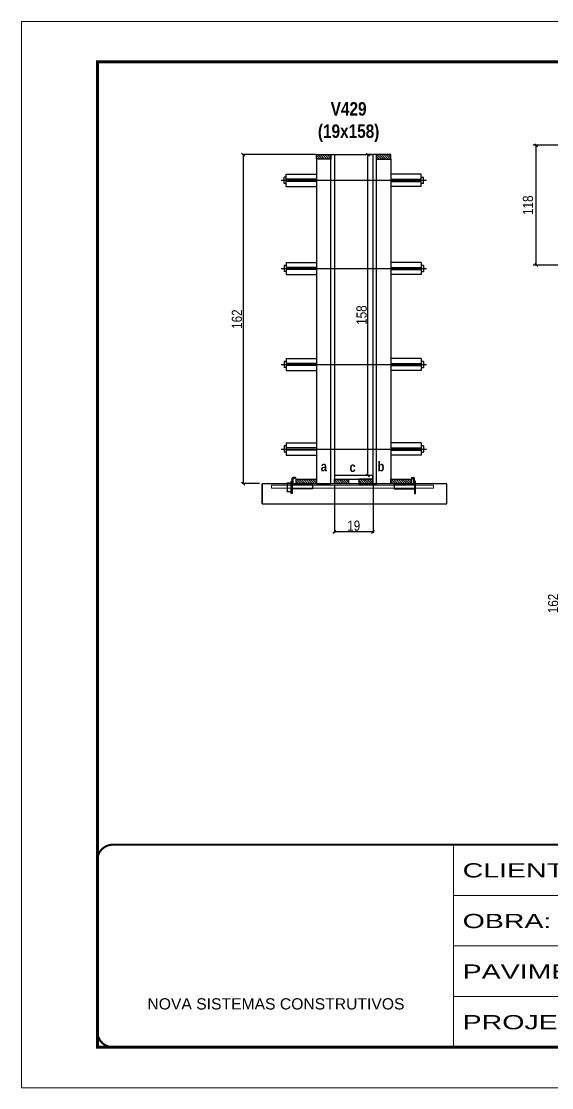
# Model space of a CAD drawing. Extents: x 13154 to 22413, y 1253 to 30260.
# Drawn here: x 16338 to 16860, y 20779 to 21829 of the extents above; entities that cross this region are included whole.
import ezdxf

# ---------------------------------------------------------------- set-up
doc = ezdxf.new("R2010")
doc.units = 0
for name, pattern in [('CONTINUO', [0]), ('DASHED', [0.75, 0.5, -0.25]), ('HIDDEN', [0.375, 0.25, -0.125])]:
    doc.linetypes.add(name, pattern=pattern)
for name, color, linetype in [('barrote', 251, 'Continuous'), ('COTA', 241, 'Continuous'), ('detalhes', 4, 'Continuous'), ('NOMENCLATURA', 7, 'Continuous'), ('Painéis', 200, 'Continuous'), ('presilha', 1, 'Continuous'), ('SARR_2.2x10', 60, 'Continuous'), ('SARR_2.2x7', 40, 'Continuous'), ('SARR_3.5x7', 81, 'Continuous'), ('TENSOR', 3, 'Continuous')]:
    doc.layers.add(name, color=color, linetype=linetype)
for name, color, linetype, lineweight in [('CONCRETO', 251, 'Continuous', 25), ('Folhas', 255, 'Continuous', 9), ('SARRAFO DE PRESSAO', 251, 'DASHED', 9), ('SCO-___-LAJ', 2, 'Continuous', 0)]:
    doc.layers.add(name, color=color, linetype=linetype, lineweight=lineweight)
doc.styles.add('ARIAL', font='arial.ttf')
doc.styles.add('COTA TECNICA', font='techl___.ttf', dxfattribs={"height": 10})
doc.styles.add('COTA TECNICA 2X', font='techl___.ttf', dxfattribs={"height": 10})
doc.styles.add('TECNICA', font='techb___.ttf', dxfattribs={"height": 10})
doc.styles.add('Tecnologia', font='')
doc.styles.get('Tecnologia').set_extended_font_data('Forgotten Futurist')
doc.dimstyles.new('PAINEL', dxfattribs={"dimtxt": 10, "dimasz": 3, "dimexe": 3, "dimexo": 3, "dimgap": 3, "dimtad": 1, "dimdec": 1, "dimzin": 12, "dimdsep": 46, "dimtxsty": 'COTA TECNICA', "dimblk1": 'OBLIQUE', "dimblk2": 'OBLIQUE', "dimsah": 1, "dimcen": 0.9, "dimclrd": 4, "dimclre": 4, "dimclrt": 240, "dimadec": 1, "dimazin": 3, "dimtfac": 1, "dimtdec": 1, "dimtmove": 0, "dimatfit": 3, "dimfxl": 1, "dimtolj": 1, "dimtzin": 12, "dimarcsym": 0})
doc.dimstyles.new('SECAO', dxfattribs={"dimscale": 0.333333, "dimtxt": 5, "dimasz": 9, "dimexe": 3, "dimexo": 3, "dimgap": 3, "dimtad": 1, "dimdec": 1, "dimlfac": 0.5, "dimzin": 12, "dimdsep": 46, "dimtxsty": 'COTA TECNICA 2X', "dimblk1": 'OBLIQUE', "dimblk2": 'OBLIQUE', "dimsah": 1, "dimcen": 0.9, "dimclrd": 4, "dimclre": 4, "dimclrt": 240, "dimadec": 1, "dimazin": 3, "dimtfac": 1, "dimtdec": 1, "dimtmove": 0, "dimatfit": 3, "dimfxl": 1, "dimtolj": 1, "dimtzin": 12, "dimarcsym": 0})

# ---------------------------------------------------------------- blocks, each defined once
blk = doc.blocks.new('9999999999')
at = {"color": 30, "linetype": 'CONTINUO'}
for p, q in [((98564.6, 34230.2), (98564.6, 34429.4)), ((98564.6, 34379.6), (99584, 34379.6)), ((98564.6, 34329.8), (99488, 34329.8)), ((98564.6, 34280), (99488, 34280))]:
    blk.add_line(p, q, dxfattribs=at)
at = {"color": 30, "linetype": 'CONTINUO', "const_width": 2}
blk.add_lwpolyline([(99584, 34230.2), (99584, 34414.4, 0.414214), (99569, 34429.4), (98229, 34429.4, 0.414214), (98214, 34414.4), (98214, 34245.2, 0.414214), (98229, 34230.2), (99584, 34230.2)], format="xyb", dxfattribs=at)
at = {"layer": 'Folhas'}
blk.add_lwpolyline([(98139, 34190.2), (99624, 34190.2), (99624, 35240.2), (98139, 35240.2)], close=True, dxfattribs=at)
at = {"layer": 'Folhas', "color": 30, "const_width": 3}
blk.add_lwpolyline([(98214, 34230.2), (99584, 34230.2), (99584, 35200.2), (98214, 35200.2)], close=True, dxfattribs=at)
at = {"color": 7, "linetype": 'Continuous', "ltscale": 5, "style": 'ARIAL'}
blk.add_text('NOVA SISTEMAS CONSTRUTIVOS', height=11.059, dxfattribs=at).set_placement((98263.2, 34267.2))
at = {"layer": 'Folhas', "color": 7, "style": 'Tecnologia', "width": 1.5}
for s, p in [('CLIENTE:', (98573.7, 34397.2)), ('OBRA:', (98573.7, 34347.3)), ('PAVIMENTO:', (98573.7, 34297.5)), ('PROJETO:', (98573.7, 34247.7))]:
    blk.add_text(s, height=14, dxfattribs=at).set_placement(p)
blk = doc.blocks.new('_Oblique')
at = {"color": 0, "linetype": 'ByBlock', "lineweight": -2}
blk.add_line((-0.5, -0.5), (0.5, 0.5), dxfattribs=at)
blk = doc.blocks.new('*D1848')
at = {"layer": 'COTA', "color": 4, "lineweight": -2, "transparency": 16777216}
for p, q in [((16646.3, 21372.9), (16646.3, 21325.4)), ((16684.3, 21372.9), (16684.3, 21325.4)), ((16684.3, 21326.4), (16646.3, 21326.4))]:
    blk.add_line(p, q, dxfattribs=at)
at = {"layer": 'Defpoints', "color": 0, "transparency": 16777216}
for p in [(16646.3, 21373.9), (16684.3, 21373.9), (16646.3, 21326.4)]:
    blk.add_point(p, dxfattribs=at)
at = {"layer": 'COTA', "color": 4, "lineweight": -2, "transparency": 16777216, "xscale": 3, "yscale": 3, "zscale": 3, "rotation": 180}
blk.add_blockref('_Oblique', (16646.3, 21326.4), dxfattribs=at)
at = {"layer": 'COTA', "color": 4, "lineweight": -2, "transparency": 16777216, "xscale": 3, "yscale": 3, "zscale": 3}
blk.add_blockref('_Oblique', (16684.3, 21326.4), dxfattribs=at)
at = {"layer": 'COTA', "color": 240, "transparency": 16777216, "insert": (16665.3, 21332.5), "char_height": 10, "attachment_point": 5, "style": 'COTA TECNICA 2X'}
blk.add_mtext('\\A1;19', dxfattribs=at)
blk = doc.blocks.new('PRESILHA METÁLICA 1')
at = {"layer": 'presilha'}
for p, q in [((7.5, 10.6), (7.5, 19.9)), ((12, 21), (8.6, 21)), ((9, 11.6), (9, 18.9)), ((12, 19.5), (9.6, 19.5)), ((12, 21), (12, 19.5)), ((0, 13), (6, 13)), ((0, 13), (0, 0)), ((6, 0), (0, 0)), ((6, 15.5), (7.5, 15.5)), ((6, -2.5), (6, 15.5)), ((6, 13), (6, 0)), ((7.5, 15.5), (7.5, -2.5)), ((37.5, 4.1), (7.5, 4.1)), ((37.5, 11), (9.6, 11)), ((37.5, 11), (37.5, 4.1)), ((7.5, -2.5), (6, -2.5))]:
    blk.add_line(p, q, dxfattribs=at)
for centre, radius, start, end in [((8.6, 19.9), 1.14, 90, 180), ((9.6, 18.9), 0.57, 90, 180), ((9.6, 11.6), 0.57, 180, 270)]:
    blk.add_arc(centre, radius, start, end, dxfattribs=at)
blk = doc.blocks.new('PRESILHA METÁLICA 2')
at = {"layer": 'presilha'}
for p, q in [((-5.2, 23.5), (-5.2, 22)), ((-5.2, 23.5), (-1.9, 23.5)), ((-5.2, 22), (-2.8, 22)), ((-2.2, 14.1), (-2.2, 21.4)), ((0.8, 18), (-0.8, 18)), ((-0.8, 18), (-0.8, 0)), ((-0.8, 14.6), (-0.8, 22.4)), ((0.8, 0), (0.8, 18)), ((-30.8, 13.5), (-30.8, 6.6)), ((-30.8, 13.5), (-2.8, 13.5)), ((-30.8, 6.6), (-0.8, 6.6)), ((-0.8, 0), (0.8, 0))]:
    blk.add_line(p, q, dxfattribs=at)
for centre, radius, start, end in [((-2.8, 21.4), 0.57, 0, 90), ((-1.9, 22.4), 1.14, 0, 90), ((-2.8, 14.1), 0.57, 270, 0)]:
    blk.add_arc(centre, radius, start, end, dxfattribs=at)
blk = doc.blocks.new('*D1849')
at = {"layer": 'COTA', "color": 4, "lineweight": -2, "transparency": 16777216}
for p, q in [((16627.7, 21697.9), (16555.4, 21697.9)), ((16556.4, 21697.9), (16556.4, 21373.9)), ((16572.5, 21373.9), (16555.4, 21373.9))]:
    blk.add_line(p, q, dxfattribs=at)
at = {"layer": 'Defpoints', "color": 0, "transparency": 16777216}
for p in [(16628.7, 21697.9), (16556.4, 21373.9), (16573.5, 21373.9)]:
    blk.add_point(p, dxfattribs=at)
at = {"layer": 'COTA', "color": 4, "lineweight": -2, "transparency": 16777216, "xscale": 3, "yscale": 3, "zscale": 3}
for p, rotation in [((16556.4, 21697.9), 90), ((16556.4, 21373.9), 270)]:
    blk.add_blockref('_Oblique', p, dxfattribs=dict(at, rotation=rotation))
at = {"layer": 'COTA', "color": 240, "transparency": 16777216, "insert": (16550.3, 21535.9), "char_height": 10, "attachment_point": 5, "rotation": 90, "style": 'COTA TECNICA 2X'}
blk.add_mtext('\\A1;162', dxfattribs=at)
blk = doc.blocks.new('*D1850')
at = {"layer": 'COTA', "color": 4, "lineweight": -2, "transparency": 16777216}
for p, q in [((16683.3, 21697.9), (16678.2, 21697.9)), ((16679.2, 21381.9), (16679.2, 21697.9)), ((16683.3, 21381.9), (16678.2, 21381.9))]:
    blk.add_line(p, q, dxfattribs=at)
at = {"layer": 'Defpoints', "color": 0, "transparency": 16777216}
for p in [(16679.2, 21697.9), (16684.3, 21697.9), (16684.3, 21381.9)]:
    blk.add_point(p, dxfattribs=at)
at = {"layer": 'COTA', "color": 4, "lineweight": -2, "transparency": 16777216, "xscale": 3, "yscale": 3, "zscale": 3}
for p, rotation in [((16679.2, 21697.9), 90), ((16679.2, 21381.9), 270)]:
    blk.add_blockref('_Oblique', p, dxfattribs=dict(at, rotation=rotation))
at = {"layer": 'COTA', "color": 240, "transparency": 16777216, "insert": (16673.1, 21539.9), "char_height": 10, "attachment_point": 5, "rotation": 90, "style": 'COTA TECNICA 2X'}
blk.add_mtext('\\A1;158', dxfattribs=at)
blk = doc.blocks.new('*D1854')
at = {"layer": 'COTA', "color": 4, "lineweight": -2, "transparency": 16777216}
for p, q in [((16892.7, 21707.1), (16842.1, 21707.1)), ((16845.1, 21589.1), (16845.1, 21707.1)), ((16892.7, 21589.1), (16842.1, 21589.1))]:
    blk.add_line(p, q, dxfattribs=at)
at = {"layer": 'Defpoints', "color": 0, "transparency": 16777216}
for p in [(16845.1, 21707.1), (16895.7, 21707.1), (16895.7, 21589.1)]:
    blk.add_point(p, dxfattribs=at)
at = {"layer": 'COTA', "color": 4, "lineweight": -2, "transparency": 16777216, "xscale": 3, "yscale": 3, "zscale": 3}
for p, rotation in [((16845.1, 21707.1), 90), ((16845.1, 21589.1), 270)]:
    blk.add_blockref('_Oblique', p, dxfattribs=dict(at, rotation=rotation))
at = {"layer": 'COTA', "color": 240, "transparency": 16777216, "insert": (16837, 21648.1), "char_height": 10, "attachment_point": 5, "rotation": 90, "style": 'COTA TECNICA'}
blk.add_mtext('\\A1;118', dxfattribs=at)
blk = doc.blocks.new('*D1871')
at = {"layer": 'COTA', "color": 4, "lineweight": -2, "transparency": 16777216}
for p, q in [((16892.7, 21336.9), (16867, 21336.9)), ((16870, 21336.9), (16870, 21174.9)), ((16892.7, 21174.9), (16867, 21174.9))]:
    blk.add_line(p, q, dxfattribs=at)
at = {"layer": 'Defpoints', "color": 0, "transparency": 16777216}
for p in [(16895.7, 21336.9), (16870, 21174.9), (16895.7, 21174.9)]:
    blk.add_point(p, dxfattribs=at)
at = {"layer": 'COTA', "color": 4, "lineweight": -2, "transparency": 16777216, "xscale": 3, "yscale": 3, "zscale": 3}
for p, rotation in [((16870, 21336.9), 90), ((16870, 21174.9), 270)]:
    blk.add_blockref('_Oblique', p, dxfattribs=dict(at, rotation=rotation))
at = {"layer": 'COTA', "color": 240, "transparency": 16777216, "insert": (16861.8, 21255.9), "char_height": 10, "attachment_point": 5, "rotation": 90, "style": 'COTA TECNICA'}
blk.add_mtext('\\A1;162', dxfattribs=at)

msp = doc.modelspace()

# ---------------------------------------------------------------- hatches: boundary and pattern name
at = {"layer": 'SARR_2.2x10'}
h = msp.add_hatch(dxfattribs=at)
h.set_pattern_fill('ANSI31', color=256, scale=0.5, angle=90)
h.set_pattern_definition([(135, (49802.2153, -102138.2828), (-1.122532015, -1.122532015), [])])
h.paths.add_polyline_path([(16608.68, 21378.29), (16608.68, 21373.89), (16628.68, 21373.89), (16628.68, 21378.29)])
h = msp.add_hatch(dxfattribs=at)
h.set_pattern_fill('ANSI31', color=256, scale=0.5, angle=90)
h.set_pattern_definition([(135, (49895.4153, -102138.2828), (-1.122532015, -1.122532015), [])])
h.paths.add_polyline_path([(16701.88, 21378.29), (16701.88, 21373.89), (16721.88, 21373.89), (16721.88, 21378.29)])
at = {"layer": 'SARR_2.2x7'}
h = msp.add_hatch(dxfattribs=at)
h.set_pattern_fill('ANSI31', color=256, scale=0.5, angle=90)
h.set_pattern_definition([(135, (49796.2153, -101818.6828), (-1.122532015, -1.122532015), [])])
h.paths.add_polyline_path([(16642.68, 21697.89), (16642.68, 21693.49), (16628.68, 21693.49), (16628.68, 21697.89)])
h = msp.add_hatch(dxfattribs=at)
h.set_pattern_fill('ANSI31', color=256, scale=0.5, angle=90)
h.set_pattern_definition([(135, (49816.2153, -101818.6828), (-1.122532015, -1.122532015), [])])
h.paths.add_polyline_path([(16687.88, 21697.89), (16687.88, 21693.49), (16701.88, 21693.49), (16701.88, 21697.89)])
h = msp.add_hatch(dxfattribs=at)
h.set_pattern_fill('ANSI31', color=256, scale=0.5, angle=90)
h.set_pattern_definition([(135, (49881.8153, -102138.2828), (-1.122532015, -1.122532015), [])])
h.paths.add_polyline_path([(16660.28, 21373.89), (16660.28, 21378.29), (16646.28, 21378.29), (16646.28, 21373.89)])
h = msp.add_hatch(dxfattribs=at)
h.set_pattern_fill('ANSI31', color=256, scale=0.5, angle=90)
h.set_pattern_definition([(135, (49819.8153, -102138.2828), (-1.122532015, -1.122532015), [])])
h.paths.add_polyline_path([(16670.28, 21373.89), (16670.28, 21378.29), (16684.28, 21378.29), (16684.28, 21373.89)])

# ---------------------------------------------------------------- linework, layer by layer
at = {"ltscale": 3}
for p, q in [((16596.68, 21669.59), (16596.68, 21675.59)), ((16598.68, 21675.59), (16596.68, 21675.59)), ((16598.68, 21666.59), (16598.68, 21678.59)), ((16598.68, 21678.59), (16628.68, 21678.59)), ((16628.68, 21673.59), (16598.68, 21673.59)), ((16731.88, 21678.59), (16701.88, 21678.59)), ((16701.88, 21673.59), (16731.88, 21673.59)), ((16731.88, 21666.59), (16731.88, 21678.59)), ((16731.88, 21675.59), (16733.88, 21675.59)), ((16733.88, 21669.59), (16733.88, 21675.59)), ((16598.68, 21669.59), (16596.68, 21669.59)), ((16628.68, 21671.59), (16598.68, 21671.59)), ((16598.68, 21666.59), (16628.68, 21666.59)), ((16701.88, 21671.59), (16731.88, 21671.59)), ((16731.88, 21666.59), (16701.88, 21666.59)), ((16733.88, 21669.59), (16731.88, 21669.59)), ((16596.68, 21588.77), (16596.68, 21582.77)), ((16598.68, 21588.77), (16596.68, 21588.77)), ((16598.68, 21591.77), (16598.68, 21579.77)), ((16598.68, 21591.77), (16628.68, 21591.77)), ((16731.88, 21591.77), (16701.88, 21591.77)), ((16731.88, 21591.77), (16731.88, 21579.77)), ((16733.88, 21588.77), (16731.88, 21588.77)), ((16733.88, 21588.77), (16733.88, 21582.77)), ((16598.68, 21582.77), (16596.68, 21582.77)), ((16628.68, 21586.77), (16598.68, 21586.77)), ((16628.68, 21584.77), (16598.68, 21584.77)), ((16598.68, 21579.77), (16628.68, 21579.77)), ((16701.88, 21586.77), (16731.88, 21586.77)), ((16701.88, 21584.77), (16731.88, 21584.77)), ((16731.88, 21579.77), (16701.88, 21579.77)), ((16731.88, 21582.77), (16733.88, 21582.77)), ((16596.68, 21494.23), (16596.68, 21488.23)), ((16598.68, 21494.23), (16596.68, 21494.23)), ((16598.68, 21497.23), (16598.68, 21485.23)), ((16598.68, 21497.23), (16628.68, 21497.23)), ((16731.88, 21497.23), (16701.88, 21497.23)), ((16731.88, 21497.23), (16731.88, 21485.23)), ((16733.88, 21494.23), (16731.88, 21494.23)), ((16733.88, 21494.23), (16733.88, 21488.23)), ((16598.68, 21488.23), (16596.68, 21488.23)), ((16628.68, 21492.23), (16598.68, 21492.23)), ((16628.68, 21490.23), (16598.68, 21490.23)), ((16598.68, 21485.23), (16628.68, 21485.23)), ((16701.88, 21492.23), (16731.88, 21492.23)), ((16701.88, 21490.23), (16731.88, 21490.23)), ((16731.88, 21485.23), (16701.88, 21485.23)), ((16731.88, 21488.23), (16733.88, 21488.23)), ((16596.68, 21411.02), (16596.68, 21405.02)), ((16598.68, 21411.02), (16596.68, 21411.02)), ((16598.68, 21414.02), (16598.68, 21402.02)), ((16598.68, 21414.02), (16628.68, 21414.02)), ((16731.88, 21414.02), (16701.88, 21414.02)), ((16731.88, 21414.02), (16731.88, 21402.02)), ((16733.88, 21411.02), (16731.88, 21411.02)), ((16733.88, 21411.02), (16733.88, 21405.02)), ((16598.68, 21405.02), (16596.68, 21405.02)), ((16628.68, 21409.02), (16598.68, 21409.02)), ((16628.68, 21407.02), (16598.68, 21407.02)), ((16598.68, 21402.02), (16628.68, 21402.02)), ((16701.88, 21409.02), (16731.88, 21409.02)), ((16701.88, 21407.02), (16731.88, 21407.02)), ((16731.88, 21402.02), (16701.88, 21402.02)), ((16731.88, 21405.02), (16733.88, 21405.02))]:
    msp.add_line(p, q, dxfattribs=at)
at = {"layer": 'barrote'}
msp.add_lwpolyline([(16575.22, 21353.89), (16757.14, 21353.89), (16757.14, 21373.89), (16575.22, 21373.89)], close=True, dxfattribs=at)
at = {"layer": 'CONCRETO', "linetype": 'Continuous'}
msp.add_line((16646.28, 21697.89), (16684.28, 21697.89), dxfattribs=at)
at = {"layer": 'detalhes', "color": 250}
msp.add_line((16575.22, 21353.89), (16575.22, 21373.89), dxfattribs=at)
at = {"layer": 'Painéis', "linetype": 'Continuous'}
for points in [[(16642.68, 21373.89), (16642.68, 21697.89), (16646.28, 21697.89), (16646.28, 21373.89)], [(16687.88, 21373.89), (16687.88, 21697.89), (16684.28, 21697.89), (16684.28, 21373.89)], [(16684.28, 21381.89), (16646.28, 21381.89), (16646.28, 21378.29), (16684.28, 21378.29)]]:
    msp.add_lwpolyline(points, close=True, dxfattribs=at)
at = {"layer": 'SARR_2.2x10'}
for points in [[(16608.68, 21378.29), (16628.68, 21378.29), (16628.68, 21373.89), (16608.68, 21373.89)], [(16701.88, 21378.29), (16721.88, 21378.29), (16721.88, 21373.89), (16701.88, 21373.89)]]:
    msp.add_lwpolyline(points, close=True, dxfattribs=at)
at = {"layer": 'SARR_2.2x7', "elevation": 0}
for points in [[(16628.68, 21697.89), (16642.68, 21697.89), (16642.68, 21693.49), (16628.68, 21693.49)], [(16701.88, 21697.89), (16687.88, 21697.89), (16687.88, 21693.49), (16701.88, 21693.49)]]:
    msp.add_lwpolyline(points, close=True, dxfattribs=at)
at = {"layer": 'SARR_2.2x7'}
for points in [[(16646.28, 21378.29), (16646.28, 21378.29), (16646.28, 21373.89), (16646.28, 21373.89)], [(16646.28, 21378.29), (16660.28, 21378.29), (16660.28, 21373.89), (16646.28, 21373.89)], [(16684.28, 21378.29), (16670.28, 21378.29), (16670.28, 21373.89), (16684.28, 21373.89)]]:
    msp.add_lwpolyline(points, close=True, dxfattribs=at)
at = {"layer": 'SARR_3.5x7'}
for points in [[(16642.68, 21693.49), (16628.68, 21693.49), (16628.68, 21373.89), (16642.68, 21373.89)], [(16687.88, 21693.49), (16701.88, 21693.49), (16701.88, 21373.89), (16687.88, 21373.89)]]:
    msp.add_lwpolyline(points, close=True, dxfattribs=at)
at = {"layer": 'SCO-___-LAJ', "color": 1}
msp.add_lwpolyline([(16584.22, 21372.55), (16743.84, 21372.55), (16743.84, 21369.35), (16584.22, 21369.35)], close=True, dxfattribs=at)
at = {"layer": 'TENSOR', "linetype": 'HIDDEN', "ltscale": 0.5}
for p, q in [((16593.68, 21672.59), (16737.18, 21672.59)), ((16593.68, 21585.77), (16737.18, 21585.77)), ((16593.68, 21491.23), (16737.18, 21491.23)), ((16593.68, 21408.02), (16737.18, 21408.02))]:
    msp.add_line(p, q, dxfattribs=at)

# ---------------------------------------------------------------- block references
at = {"layer": 'presilha', "xscale": 0.6666666666666666, "yscale": 0.6666666666666666, "zscale": 0.6666666666666666}
for name, p in [('PRESILHA METÁLICA 1', (16599.81, 21365.92)), ('PRESILHA METÁLICA 2', (16725.56, 21364.25))]:
    msp.add_blockref(name, p, dxfattribs=at)
at = {"layer": 'SARRAFO DE PRESSAO', "color": 6, "linetype": 'ByBlock'}
msp.add_blockref('9999999999', (-81801.1, -13411.06), dxfattribs=at)

# ---------------------------------------------------------------- texts
at = {"layer": 'detalhes', "style": 'TECNICA'}
for s, p in [('a', (16632.8, 21386.01)), ('c', (16661.15, 21385.36)), ('b', (16688.78, 21386))]:
    msp.add_text(s, height=9.6, dxfattribs=at).set_placement(p)
at = {"layer": 'NOMENCLATURA', "insert": (16660.28, 21749.58), "char_height": 13.2, "attachment_point": 2, "style": 'TECNICA'}
msp.add_mtext_dynamic_manual_height_columns('V429\\P(19x158)', width=300.2766, gutter_width=1, heights=[0], dxfattribs=at)

# ---------------------------------------------------------------- dimensions: what is measured, and where the dimension line sits
at = {"layer": 'COTA'}
for base, p1, p2, dimstyle, picture, middle in [((16845.08, 21707.14), (16895.73, 21589.14), (16895.73, 21707.14), 'PAINEL', '*D1854', (16836.98, 21648.14)), ((16556.36, 21373.89, 0), (16628.68, 21697.89), (16573.46, 21373.89, 0), 'SECAO', '*D1849', (16550.26, 21535.89, 0)), ((16679.2, 21697.89), (16684.28, 21381.89), (16684.28, 21697.89), 'SECAO', '*D1850', (16673.07, 21539.89)), ((16869.95, 21174.87), (16895.73, 21336.87), (16895.73, 21174.87), 'PAINEL', '*D1871', (16861.85, 21255.87))]:
    dim = msp.add_linear_dim(base=base, p1=p1, p2=p2, angle=90, dimstyle=dimstyle, dxfattribs=at)
    dim.commit()
    dim.dimension.update_dxf_attribs({"geometry": picture, "text_midpoint": middle})
dim = msp.add_linear_dim(base=(16646.28, 21326.41), p1=(16684.28, 21373.89), p2=(16646.28, 21373.89), angle=180, dimstyle='SECAO', dxfattribs=at)
dim.commit()
dim.dimension.update_dxf_attribs({"geometry": '*D1848', "text_midpoint": (16665.28, 21326.41), "dimtype": 160})

doc.saveas('drawing.dxf')
